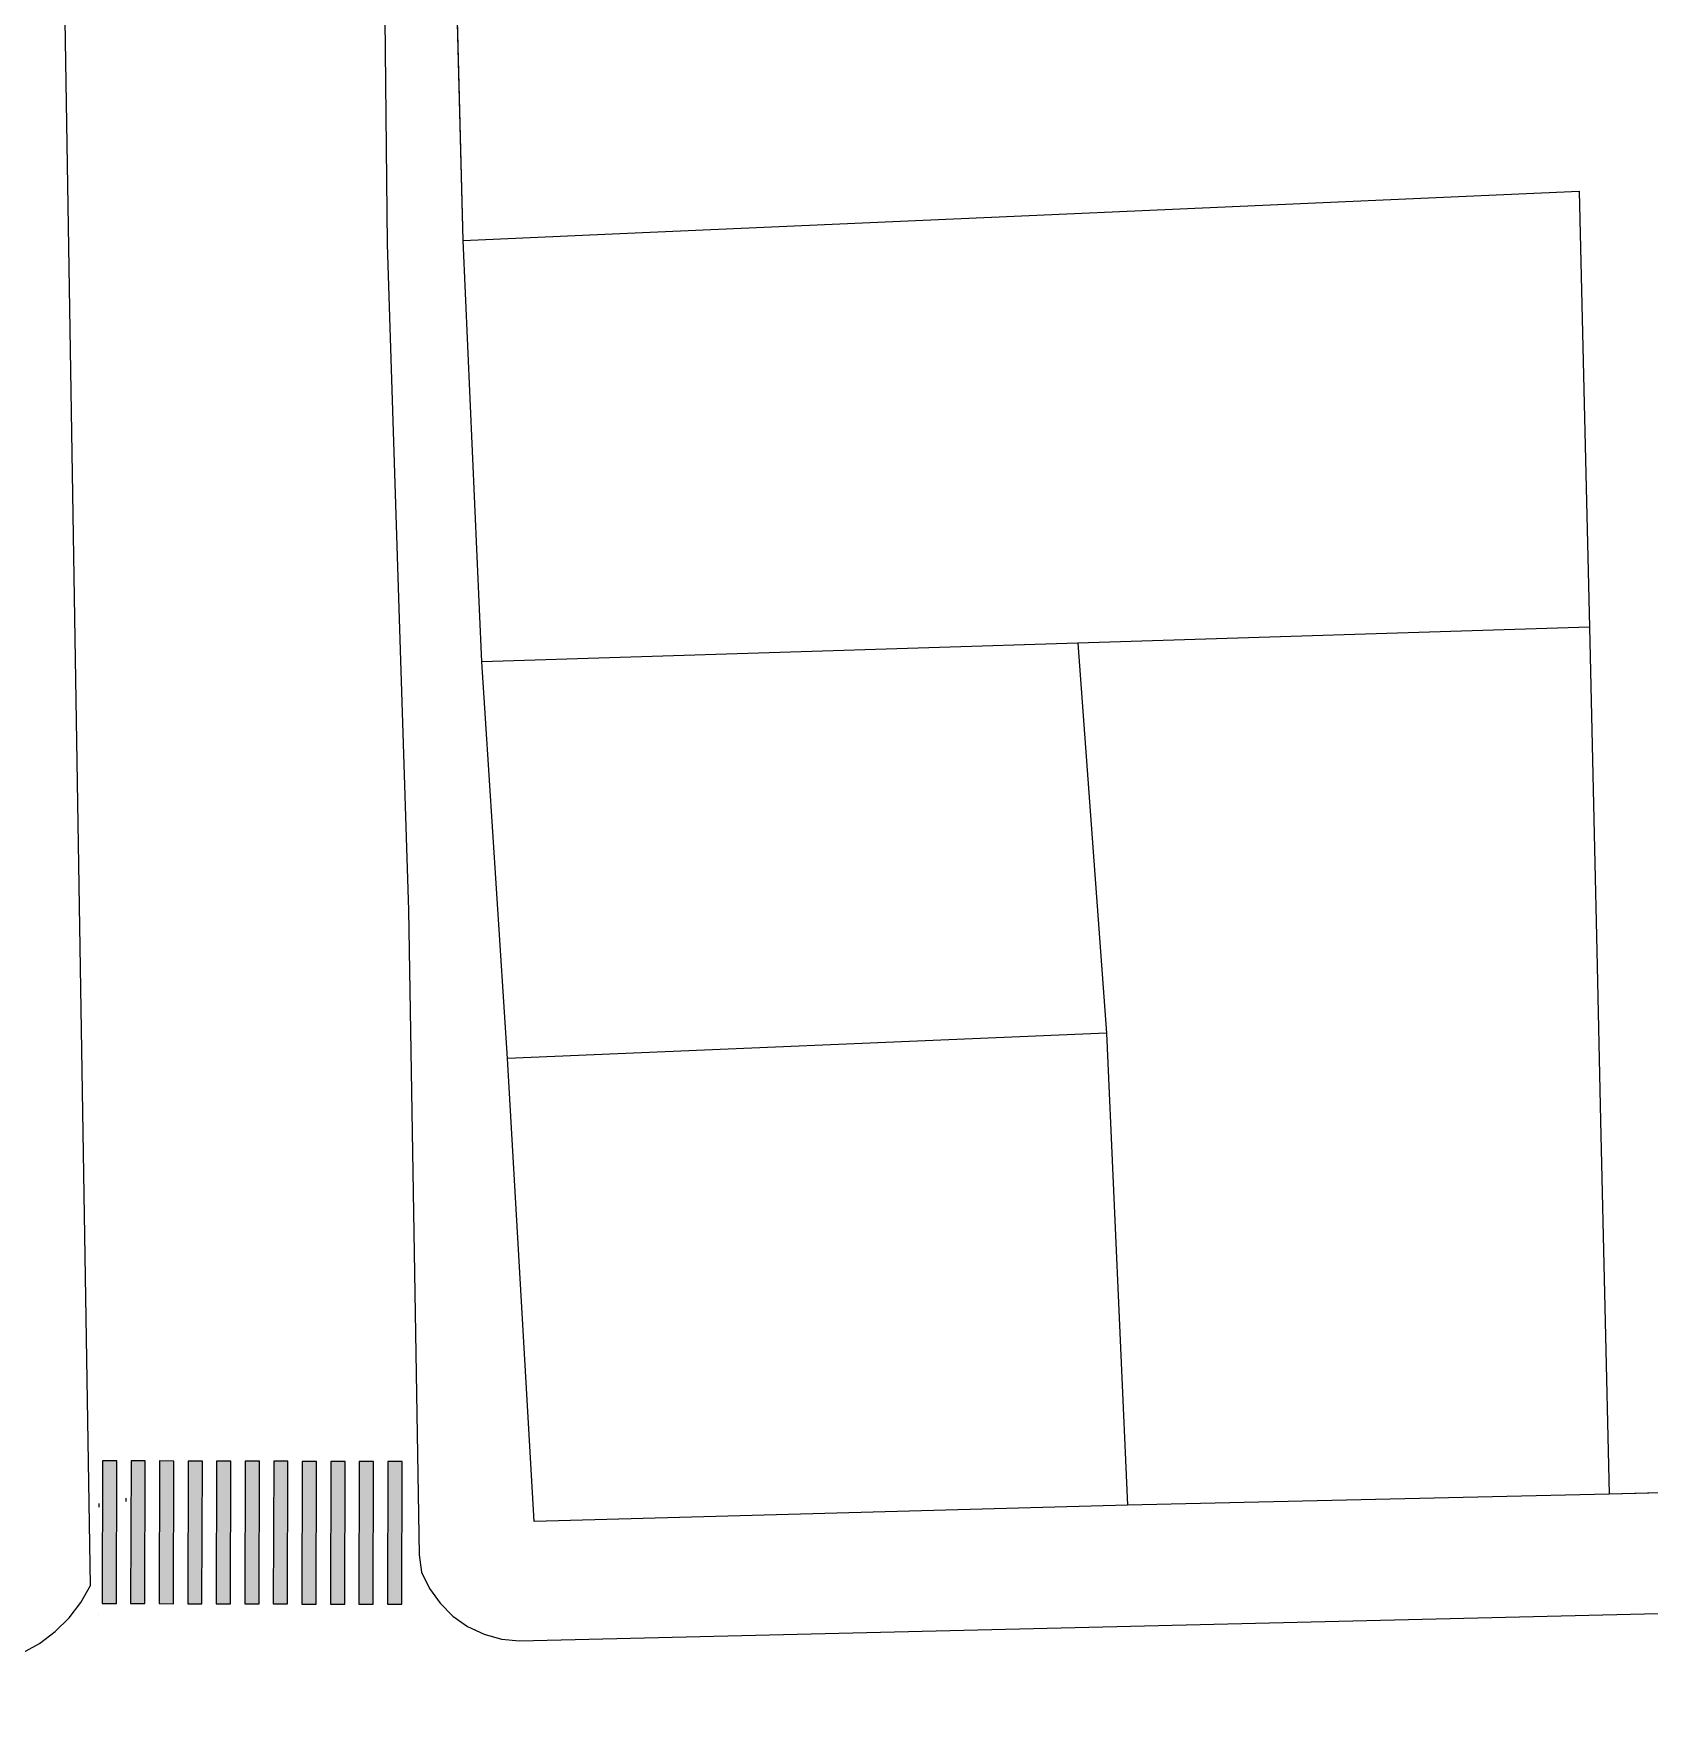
# Model space of a CAD drawing. Header units: metres. Extents: x 668617 to 675126, y 2286318 to 2293677.
# Drawn here: x 669809.33 to 669854.62, y 2287125.15 to 2287172.43 of the extents above; entities that cross this region are included whole.
import ezdxf

# ---------------------------------------------------------------- set-up
doc = ezdxf.new("R2010")
doc.units = ezdxf.units.M
doc.header["$MEASUREMENT"] = 0
doc.linetypes.add('ACAD_ISO07W100', pattern=[3, 0, -3])
for name, color, linetype in [('DMTG-PB-BANQUETAS', 251, 'Continuous'), ('DMTG-PB-LOTIFICACION', 253, 'Continuous'), ('DMTG-PB-MANZANAS', 251, 'Continuous'), ('DMTG-SH-PASO PEATONAL', 253, 'Continuous')]:
    doc.layers.add(name, color=color, linetype=linetype)

# ---------------------------------------------------------------- blocks, each defined once
blk = doc.blocks.new('*U316')
at = {"transparency": 33554687}
h = blk.add_hatch(color=252, dxfattribs=at)
h.dxf.hatch_style = 1
h.paths.add_polyline_path([(0.4, 8.09), (0.42, 8.49), (-3.575, 8.687), (-3.595, 8.288)])
h = blk.add_hatch(color=252, dxfattribs=at)
h.dxf.hatch_style = 1
h.paths.add_polyline_path([(0.361, 7.291), (0.38, 7.691), (-3.615, 7.888), (-3.634, 7.489)])
h = blk.add_hatch(color=252, dxfattribs=at)
h.dxf.hatch_style = 1
h.paths.add_polyline_path([(0.321, 6.492), (0.341, 6.892), (-3.654, 7.089), (-3.674, 6.69)])
h = blk.add_hatch(color=252, dxfattribs=at)
h.dxf.hatch_style = 1
h.paths.add_polyline_path([(0.282, 5.693), (0.301, 6.093), (-3.694, 6.29), (-3.713, 5.891)])
h = blk.add_hatch(color=252, dxfattribs=at)
h.dxf.hatch_style = 1
h.paths.add_polyline_path([(0.242, 4.894), (0.262, 5.294), (-3.733, 5.491), (-3.753, 5.092)])
h = blk.add_hatch(color=252, dxfattribs=at)
h.dxf.hatch_style = 1
h.paths.add_polyline_path([(0.203, 4.095), (0.222, 4.495), (-3.773, 4.692), (-3.793, 4.293)])
h = blk.add_hatch(color=252, dxfattribs=at)
h.dxf.hatch_style = 1
h.paths.add_polyline_path([(0.163, 3.296), (0.183, 3.695), (-3.812, 3.893), (-3.832, 3.494)])
h = blk.add_hatch(color=252, dxfattribs=at)
h.dxf.hatch_style = 1
h.paths.add_polyline_path([(0.124, 2.497), (0.143, 2.896), (-3.852, 3.094), (-3.872, 2.695)])
h = blk.add_hatch(color=252, dxfattribs=at)
h.dxf.hatch_style = 1
h.paths.add_polyline_path([(0.084, 1.698), (0.104, 2.097), (-3.891, 2.295), (-3.911, 1.896)])
h = blk.add_hatch(color=252, dxfattribs=at)
h.dxf.hatch_style = 1
h.paths.add_polyline_path([(0.044, 0.899), (0.064, 1.298), (-3.931, 1.496), (-3.951, 1.097)])
h = blk.add_hatch(color=252, dxfattribs=at)
h.dxf.hatch_style = 1
h.paths.add_polyline_path([(0.005, 0.1), (0.025, 0.499), (-3.97, 0.697), (-3.99, 0.298)])
for points in [[(0.4, 8.09), (0.42, 8.49), (-3.575, 8.687), (-3.595, 8.288)], [(0.361, 7.291), (0.38, 7.691), (-3.615, 7.888), (-3.634, 7.489)], [(0.321, 6.492), (0.341, 6.892), (-3.654, 7.089), (-3.674, 6.69)], [(0.282, 5.693), (0.301, 6.093), (-3.694, 6.29), (-3.713, 5.891)], [(0.242, 4.894), (0.262, 5.294), (-3.733, 5.491), (-3.753, 5.092)], [(0.203, 4.095), (0.222, 4.495), (-3.773, 4.692), (-3.793, 4.293)], [(0.163, 3.296), (0.183, 3.695), (-3.812, 3.893), (-3.832, 3.494)], [(0.124, 2.497), (0.143, 2.896), (-3.852, 3.094), (-3.872, 2.695)], [(0.084, 1.698), (0.104, 2.097), (-3.891, 2.295), (-3.911, 1.896)], [(0.044, 0.899), (0.064, 1.298), (-3.931, 1.496), (-3.951, 1.097)], [(0.005, 0.1), (0.025, 0.499), (-3.97, 0.697), (-3.99, 0.298)]]:
    blk.add_lwpolyline(points, close=True)
at = {"layer": 'Defpoints', "color": 255, "linetype": 'ACAD_ISO07W100'}
for p, q in [((-2.916, 0.901), (0.18, 0.748)), ((-2.797, 0.138), (0.3, -0.015))]:
    blk.add_line(p, q, dxfattribs=at)

msp = doc.modelspace()

# ---------------------------------------------------------------- linework, layer by layer
at = {"layer": 'DMTG-PB-BANQUETAS'}
for points in [[(669861.03116, 2287220.28517), (669822.63527, 2287219.31027, 0.41071038), (669818.73559, 2287215.27461), (669819.2361, 2287166.52862), (669819.83562, 2287147.86068), (669820.12944, 2287129.79055), (669820.20335, 2287129.30147), (669820.42397, 2287128.84283), (669820.71793, 2287128.42965), (669821.07729, 2287128.07098), (669821.49315, 2287127.77891), (669821.95156, 2287127.56252), (669822.44057, 2287127.4259), (669822.9442, 2287127.37419), (669903.94074, 2287129.31639)], [(669809.52345, 2287214.95376, 0.42810103), (669805.42643, 2287218.8236), (669766.88801, 2287217.87515), (669728.34781, 2287216.99668, 0.41027826), (669724.45169, 2287212.87925), (669725.06825, 2287181.27237), (669726.08166, 2287129.0838, 0.41644838), (669730.17702, 2287125.15036), (669809.01536, 2287127.04099), (669809.49433, 2287127.30546), (669809.93076, 2287127.63325), (669810.3196, 2287128.01639), (669810.65181, 2287128.44995), (669810.92231, 2287128.92396), (669809.52345, 2287214.95376)]]:
    msp.add_lwpolyline(points, format="xyb", dxfattribs=at)
at = {"layer": 'DMTG-PB-LOTIFICACION'}
for p, q in [((669821.36319, 2287166.63611), (669821.06183, 2287178.63537)), ((669842.08968, 2287167.5521), (669852.65776, 2287168.01914)), ((669852.65776, 2287168.01914), (669852.80458, 2287161.65947)), ((669836.18094, 2287167.29096), (669842.08968, 2287167.5521)), ((669825.7626, 2287166.83053), (669836.18094, 2287167.29096)), ((669821.36319, 2287166.63611), (669825.7626, 2287166.83053)), ((669821.89378, 2287154.81782), (669821.36319, 2287166.63611)), ((669852.80458, 2287161.65947), (669852.9401, 2287155.78979)), ((669852.9401, 2287155.78979), (669838.60147, 2287155.34089)), ((669852.9401, 2287155.78979), (669853.01533, 2287152.48998)), ((669838.60147, 2287155.34089), (669821.89378, 2287154.81782)), ((669838.60147, 2287155.34089), (669839.39859, 2287144.41173)), ((669822.61137, 2287143.70037), (669821.89378, 2287154.81782)), ((669853.01533, 2287152.48998), (669853.08168, 2287149.58002)), ((669853.08168, 2287149.58002), (669853.14688, 2287146.72041)), ((669853.14688, 2287146.72041), (669853.25561, 2287141.95118)), ((669839.39859, 2287144.41173), (669822.61137, 2287143.70037)), ((669839.39859, 2287144.41173), (669839.99521, 2287131.18367)), ((669823.35692, 2287130.72295), (669822.61137, 2287143.70037)), ((669853.25561, 2287141.95118), (669853.4941, 2287131.49104)), ((669903.30952, 2287132.74277), (669853.4941, 2287131.49104)), ((669853.4941, 2287131.49104), (669839.99521, 2287131.18367)), ((669839.99521, 2287131.18367), (669823.35692, 2287130.72295))]:
    msp.add_line(p, q, dxfattribs=at)
at = {"layer": 'DMTG-PB-MANZANAS'}
msp.add_lwpolyline([(669899.85471, 2287217.57011), (669903.30952, 2287132.74277), (669853.4941, 2287131.49104), (669839.99521, 2287131.18367), (669823.35692, 2287130.72295), (669822.61137, 2287143.70037), (669821.89378, 2287154.81782), (669821.36319, 2287166.63611), (669821.06183, 2287178.63537), (669820.78646, 2287189.23468), (669820.50178, 2287199.67394), (669820.20617, 2287215.00338), (669840.33709, 2287216.02291), (669851.54573, 2287216.38056)], close=True, dxfattribs=at)

# ---------------------------------------------------------------- block references
at = {"layer": 'DMTG-SH-PASO PEATONAL', "color": 252, "true_color": 0x939598, "rotation": 272.6859067988005}
msp.add_blockref('*U316', (669811.14482, 2287128.42297), dxfattribs=at)

doc.saveas('drawing.dxf')
